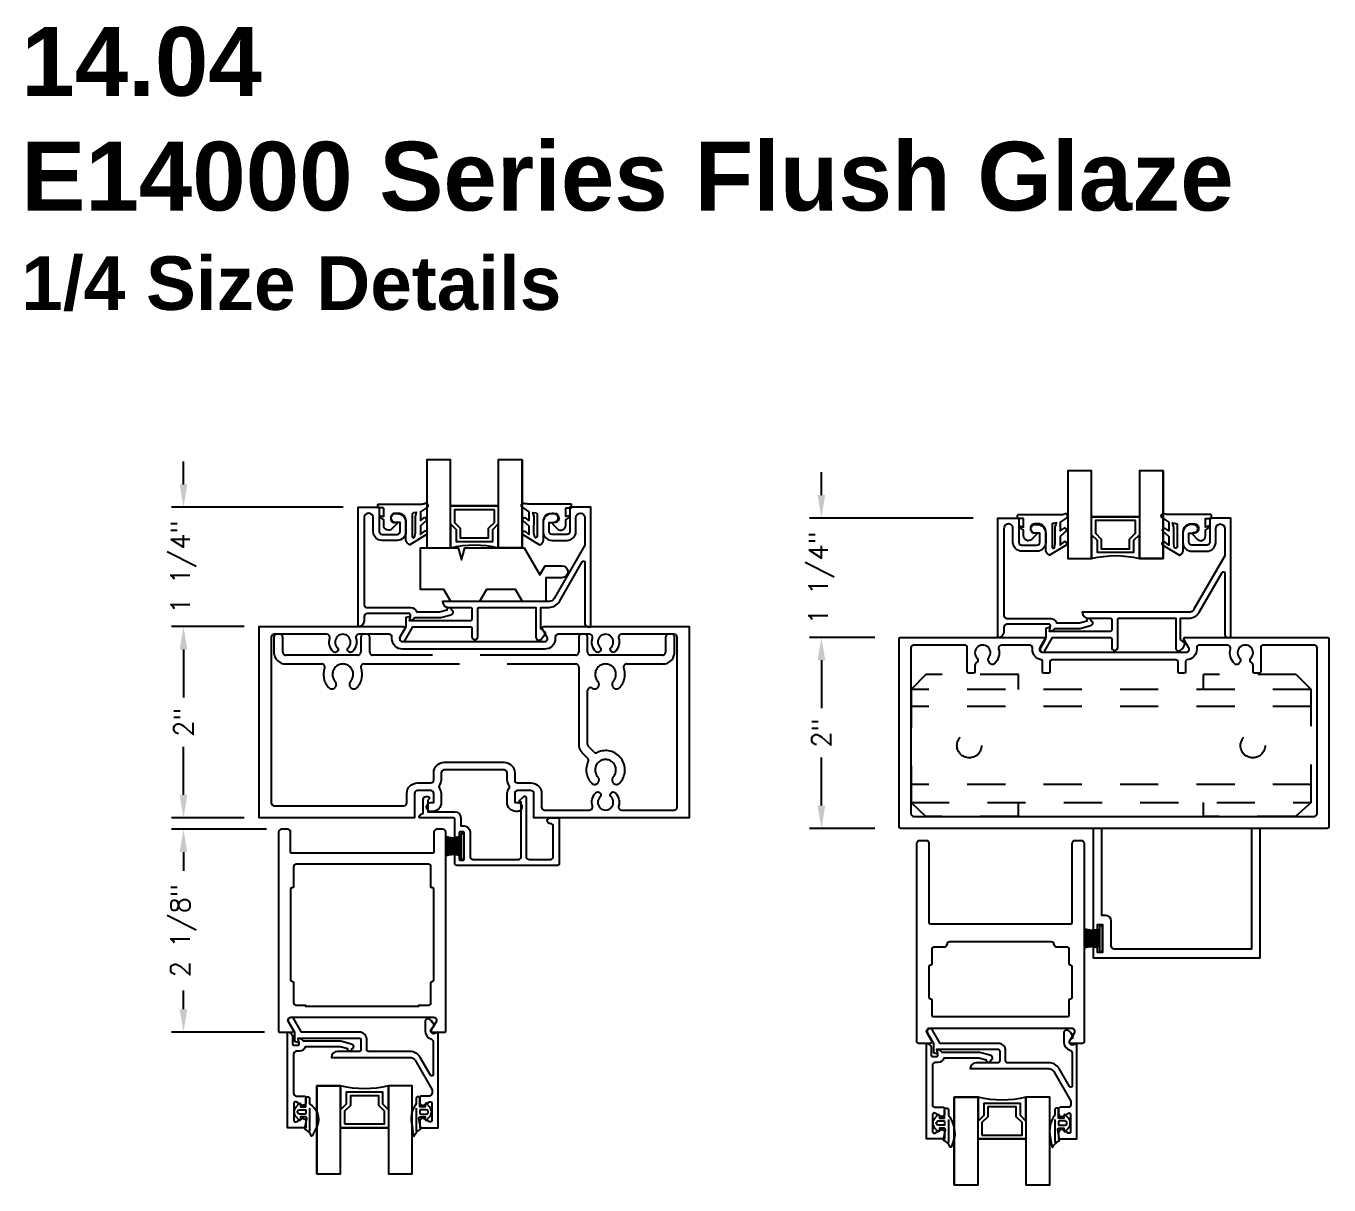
# Model space of a CAD drawing. Extents: x 0 to 139, y -24 to 89.
# Drawn here: x 44.068 to 47.477, y -1.435 to 1.598 of the extents above; entities that cross this region are included whole.
import ezdxf

# ---------------------------------------------------------------- set-up
doc = ezdxf.new("R2010")
doc.units = 0
doc.header["$MEASUREMENT"] = 0
doc.linetypes.add('HIDDEN', pattern=[0.375, 0.25, -0.125])
doc.linetypes.add('HIDDEN2', pattern=[0.1875, 0.125, -0.0625])
doc.layers.get('DEFPOINTS').update_dxf_attribs({"linetype": 'CONTINUOUS'})
for name, color, linetype in [('R-ANNO-DIMS', 3, 'CONTINUOUS'), ('R-DET1', 4, 'CONTINUOUS'), ('R-DET2', 2, 'CONTINUOUS'), ('R-DET3', 5, 'CONTINUOUS'), ('R-OTLN', 1, 'CONTINUOUS'), ('R-PAT1', 5, 'CONTINUOUS'), ('TITLE', 7, 'CONTINUOUS')]:
    doc.layers.add(name, color=color, linetype=linetype)
doc.styles.get("Standard").update_dxf_attribs({"font": 'simplex'})
doc.dimstyles.new('1-4SIZE', dxfattribs={"dimtxt": 0.05, "dimasz": 0.06, "dimexe": 0.03125, "dimexo": 0.03125, "dimgap": 0.03125, "dimtad": 0, "dimdec": 5, "dimlfac": 4, "dimzin": 4, "dimtxsty": 'STANDARD', "dimcen": 0, "dimclrd": 256, "dimclre": 256, "dimclrt": 256, "dimazin": 3, "dimtfac": 1, "dimtdec": 5, "dimtofl": 0, "dimtmove": 0, "dimatfit": 3, "dimtolj": 1, "dimtzin": 4})

# ---------------------------------------------------------------- blocks, each defined once
blk = doc.blocks.new('*D107')
at = {"layer": 'DEFPOINTS', "color": 0}
for p in [(44.9288, 0.3382), (44.4795, 0.0259), (44.6698, 0.0259)]:
    blk.add_point(p, dxfattribs=at)
at = {"layer": 'R-ANNO-DIMS'}
for p, q in [((44.4795, 0.3982), (44.4795, 0.4582)), ((44.8975, 0.3382), (44.4483, 0.3382)), ((44.6386, 0.0259), (44.4483, 0.0259)), ((44.4795, -0.0341), (44.4795, -0.0941))]:
    blk.add_line(p, q, dxfattribs=at)
for points in [[(44.4695, 0.3982), (44.4895, 0.3982), (44.4795, 0.3382)], [(44.4695, -0.0341), (44.4895, -0.0341), (44.4795, 0.0259)]]:
    blk.add_solid(points, dxfattribs=at)
at = {"layer": 'R-ANNO-DIMS', "insert": (44.4795, 0.182), "char_height": 0.05, "attachment_point": 5, "rotation": 90}
blk.add_mtext('\\A1;1 1/4"', dxfattribs=at)
blk = doc.blocks.new('*D93')
at = {"layer": 'DEFPOINTS', "color": 0}
for p in [(44.4795, -0.5041), (44.7284, -0.5041), (44.7231, -1.0353)]:
    blk.add_point(p, dxfattribs=at)
at = {"layer": 'R-ANNO-DIMS'}
for p, q in [((44.6971, -0.5041), (44.4483, -0.5041)), ((44.4795, -0.5641), (44.4795, -0.6135)), ((44.4795, -0.9753), (44.4795, -0.926)), ((44.6919, -1.0353), (44.4483, -1.0353))]:
    blk.add_line(p, q, dxfattribs=at)
for points in [[(44.4695, -0.5641), (44.4895, -0.5641), (44.4795, -0.5041)], [(44.4695, -0.9753), (44.4895, -0.9753), (44.4795, -1.0353)]]:
    blk.add_solid(points, dxfattribs=at)
at = {"layer": 'R-ANNO-DIMS', "insert": (44.4795, -0.7697), "char_height": 0.05, "attachment_point": 5, "rotation": 90}
blk.add_mtext('\\A1;2 1/8"', dxfattribs=at)
blk = doc.blocks.new('*D108')
at = {"layer": 'DEFPOINTS', "color": 0}
for p in [(44.4795, 0.0259), (44.6698, 0.0259), (44.6698, -0.4741)]:
    blk.add_point(p, dxfattribs=at)
at = {"layer": 'R-ANNO-DIMS'}
for p, q in [((44.6386, 0.0259), (44.4483, 0.0259)), ((44.4795, -0.0341), (44.4795, -0.1595)), ((44.4795, -0.4141), (44.4795, -0.2887)), ((44.6386, -0.4741), (44.4483, -0.4741))]:
    blk.add_line(p, q, dxfattribs=at)
for points in [[(44.4695, -0.0341), (44.4895, -0.0341), (44.4795, 0.0259)], [(44.4695, -0.4141), (44.4895, -0.4141), (44.4795, -0.4741)]]:
    blk.add_solid(points, dxfattribs=at)
at = {"layer": 'R-ANNO-DIMS', "insert": (44.4795, -0.2241), "char_height": 0.05, "attachment_point": 5, "rotation": 90}
blk.add_mtext('\\A1;2"', dxfattribs=at)
blk = doc.blocks.new('*D94')
at = {"layer": 'DEFPOINTS', "color": 0}
for p in [(46.1489, -0.0023), (46.3198, -0.0023), (46.3198, -0.5023)]:
    blk.add_point(p, dxfattribs=at)
at = {"layer": 'R-ANNO-DIMS'}
for p, q in [((46.2886, -0.0023), (46.1177, -0.0023)), ((46.1489, -0.0623), (46.1489, -0.1877)), ((46.1489, -0.4423), (46.1489, -0.3169)), ((46.2886, -0.5023), (46.1177, -0.5023))]:
    blk.add_line(p, q, dxfattribs=at)
for points in [[(46.1389, -0.0623), (46.1589, -0.0623), (46.1489, -0.0023)], [(46.1389, -0.4423), (46.1589, -0.4423), (46.1489, -0.5023)]]:
    blk.add_solid(points, dxfattribs=at)
at = {"layer": 'R-ANNO-DIMS', "insert": (46.1489, -0.2523), "char_height": 0.05, "attachment_point": 5, "rotation": 90}
blk.add_mtext('\\A1;2"', dxfattribs=at)
blk = doc.blocks.new('*D109')
at = {"layer": 'DEFPOINTS', "color": 0}
for p in [(46.5774, 0.31), (46.1489, -0.0023), (46.3198, -0.0023)]:
    blk.add_point(p, dxfattribs=at)
at = {"layer": 'R-ANNO-DIMS'}
for p, q in [((46.1489, 0.37), (46.1489, 0.43)), ((46.5462, 0.31), (46.1177, 0.31)), ((46.2886, -0.0023), (46.1177, -0.0023)), ((46.1489, -0.0623), (46.1489, -0.1223))]:
    blk.add_line(p, q, dxfattribs=at)
for points in [[(46.1389, 0.37), (46.1589, 0.37), (46.1489, 0.31)], [(46.1389, -0.0623), (46.1589, -0.0623), (46.1489, -0.0023)]]:
    blk.add_solid(points, dxfattribs=at)
at = {"layer": 'R-ANNO-DIMS', "insert": (46.1489, 0.1538), "char_height": 0.05, "attachment_point": 5, "rotation": 90}
blk.add_mtext('\\A1;1 1/4"', dxfattribs=at)
blk = doc.blocks.new('WEATHERING')
at = {"layer": 'R-DET2'}
for p, q in [((0, 0), (0, -0.27)), ((0, 0), (0.03, 0)), ((0.03, 0), (0.03, -0.27)), ((0, -0.129), (-0.16, -0.129)), ((0, -0.139), (-0.16, -0.139)), ((0, -0.27), (0.03, -0.27))]:
    blk.add_line(p, q, dxfattribs=at)
for centre, radius, start, end in [((-0.056, 0.313), 0.361, 253.2416, 278.8875), ((-0.056, 0.313), 0.371, 253.7056, 278.6489), ((-0.057, 0.486), 0.557, 259.3278, 275.8729), ((-0.057, 0.486), 0.566, 259.5182, 275.7701), ((-0.063, 0.677), 0.77, 262.7557, 274.6832), ((-0.063, 0.677), 0.78, 262.849, 274.6238), ((-0.066, 1.463), 1.578, 266.5833, 272.3941), ((-0.067, -1.773), 1.619, 87.6382, 93.304), ((-0.064, -0.966), 0.8, 85.4377, 96.9231), ((-0.064, -0.966), 0.79, 85.3793, 97.0112), ((-0.058, -0.769), 0.58, 84.3053, 100.1631), ((-0.058, -0.769), 0.57, 84.2043, 100.3432), ((-0.056, -0.591), 0.38, 81.4567, 105.8164), ((-0.056, -0.591), 0.37, 81.2223, 106.2556)]:
    blk.add_arc(centre, radius, start, end, dxfattribs=at)
blk = doc.blocks.new('P039')
at = {"layer": 'R-DET3', "linetype": 'HIDDEN2'}
for p, q in [((87.956, 9.751), (87.8, 9.594)), ((88.925, 9.751), (87.956, 9.751)), ((88.925, 9.594), (88.925, 9.751)), ((91.83, 9.751), (90.863, 9.751)), ((90.863, 9.594), (90.863, 9.751)), ((91.83, 9.751), (91.988, 9.594)), ((91.83, 9.751), (91.83, 9.751)), ((91.988, 9.594), (87.8, 9.594)), ((87.8, 9.594), (87.8, 8.411)), ((91.988, 8.411), (91.988, 9.594)), ((91.988, 9.415), (87.8, 9.415)), ((91.988, 8.601), (87.8, 8.601)), ((87.8, 8.411), (91.988, 8.411)), ((87.8, 8.411), (87.956, 8.265)), ((88.925, 8.265), (88.925, 8.411)), ((90.863, 8.265), (90.863, 8.411)), ((91.988, 8.411), (91.824, 8.265)), ((88.925, 8.265), (87.956, 8.265)), ((91.824, 8.265), (90.863, 8.265))]:
    blk.add_line(p, q, dxfattribs=at)
blk = doc.blocks.new('P2728_COMPRESS')
at = {"layer": 'R-DET2'}
blk.add_lwpolyline([(176.266, 42.927), (176.372, 42.753, -0.301952), (176.324, 42.713), (176.124, 42.713, 0.414214), (176.044, 42.633), (176.044, 42.594, 0.388879), (176.081, 42.554), (176.097, 42.553, 0.440011), (176.14, 42.593), (176.14, 42.607, -0.668179), (176.157, 42.614), (176.206, 42.566, -0.668179), (176.17, 42.48), (176.111, 42.48), (176.083, 42.441, -0.836323), (176.069, 42.447), (176.078, 42.48), (175.994, 42.48, 0.414214), (175.988, 42.474), (175.988, 42.424, -0.414214), (175.982, 42.418), (175.954, 42.418, -0.414214), (175.948, 42.424), (175.948, 42.862, 0.083245), (175.94, 42.911), (175.94, 42.911)], format="xyb", dxfattribs=at)
for points in [[(175.978, 42.937), (176.028, 42.864), (176.119, 42.864), (176.088, 42.905)], [(176.117, 42.931), (176.175, 42.864), (176.267, 42.864), (176.235, 42.902)]]:
    blk.add_lwpolyline(points, dxfattribs=at)
blk.add_lwpolyline([(176.039, 42.79, 0.372312), (176.054, 42.778), (176.284, 42.778, 0.668179), (176.295, 42.803), (176.252, 42.812), (176.078, 42.811), (176.034, 42.824)], format="xyb", close=True, dxfattribs=at)
at = {"layer": 'R-DET2', "ltscale": 0.1}
for centre, radius, start, end in [((175.962, 42.92), 0.0237, 22.2345, 202.2345), ((176.117, 42.901), 0.0297, 90, 171.5397), ((176.251, 42.914), 0.0199, 40.2978, 220.2978)]:
    blk.add_arc(centre, radius, start, end, dxfattribs=at)

msp = doc.modelspace()

# ---------------------------------------------------------------- linework, layer by layer
at = {"layer": 'R-DET1'}
for points in [[(44.952219, 0.3107857), (44.952219, 0.0834107, 0.414213562), (44.959969, 0.0756607), (45.0745695, 0.0756607, -0.33967204), (45.0895445, 0.0641607), (45.1496785, 0.0641607), (45.1698838, 0.0695748, -1.179332391), (45.1797024, 0.0705357, -0.716465291), (45.1787089, 0.0558928), (45.151719, 0.0486607), (45.0842189, 0.0486607, -0.252122601), (45.0712192, 0.0411605), (45.0737931, 0.0557596, 0.466300315), (45.0701, 0.0601607), (44.959969, 0.0601607, 0.414213562), (44.952219, 0.0524107), (44.952219, 0.0411607, -0.414213562), (44.936719, 0.0256607), (44.936719, 0.3381607), (44.991469, 0.3381607), (44.991469, 0.2749107, 0.414213562), (44.999219, 0.2671607), (45.038469, 0.2671607, 0.414213562), (45.046219, 0.2749107), (45.046219, 0.2984107), (45.034344, 0.2984107, -1), (45.034344, 0.3216607), (45.0384692, 0.3216607, -0.414213562), (45.0617192, 0.2984107), (45.0617192, 0.2746607, -0.414213562), (45.0384692, 0.2514107), (44.999219, 0.2514107, -0.414213562), (44.975969, 0.2746607), (44.975969, 0.3107087, 1.003237041), (44.9522192, 0.310786, -0.362130636)], [(45.2304192, 0.0761605, -0.418763917), (45.2344192, 0.0721605), (45.2344192, 0.0451605, -0.4125), (45.2304192, 0.0411605), (45.0712192, 0.0411605), (45.0732442, 0.0526605), (45.0617442, 0.0495855), (45.0617442, 0.0256605), (45.0460942, -0.0014645, 0.998250566), (45.0595192, -0.0092145), (45.0796442, 0.0256605), (45.2304192, 0.0256605, -0.418763917), (45.2344192, 0.0216605), (45.2344192, -0.0003395, 1), (45.2499192, -0.0003395), (45.2499192, 0.0721605, -0.418763917), (45.2539192, 0.0761605), (45.4019192, 0.0761605), (45.4019192, -0.0015895, 0.644244829), (45.4147442, -0.0074145, 0.122910631), (45.4269192, 0.0101605), (45.4144192, 0.0206605), (45.4144192, 0.0761605), (45.4360442, 0.0761605), (45.4360442, 0.0761605, 0.267523924), (45.4630942, 0.0917855), (45.5231716, 0.1958476, -0.767335331), (45.5301692, 0.1939727), (45.5301692, 0.0334105, 0.412903226), (45.5379192, 0.0256605), (45.5456692, 0.0256605), (45.5456692, 0.3381605), (45.5141692, 0.3381605), (45.4909192, 0.3381605), (45.4909192, 0.2749105, -0.412903226), (45.4831692, 0.2671605), (45.4439192, 0.2671605, -0.412903226), (45.4361692, 0.2749105), (45.4361692, 0.2984105), (45.4480442, 0.2984105, 1), (45.4480442, 0.3216605), (45.4439192, 0.3216605, 0.413978903), (45.4206692, 0.2984105), (45.4206692, 0.2746605, 0.412903226), (45.4439192, 0.2514105), (45.4831692, 0.2514105, 0.413978903), (45.5064192, 0.2746605), (45.5064192, 0.3107855, -1), (45.5301692, 0.3107855), (45.5301692, 0.2389855), (45.4495942, 0.0994105, -0.265259867), (45.4361692, 0.0916605), (45.2422692, 0.0916605), (45.1574192, 0.0916605, 0.412903226), (45.1729192, 0.0761605)], [(46.6265251, 0.2825833), (46.6265251, 0.0552083, 0.414213562), (46.6342751, 0.0474583), (46.7488756, 0.0474583, -0.33967204), (46.7638506, 0.0359583), (46.8239846, 0.0359583), (46.8441899, 0.0413724, -1.179332391), (46.8540085, 0.0423333, -0.716465291), (46.853015, 0.0276903), (46.8260251, 0.0204583), (46.758525, 0.0204583, -0.252122601), (46.7455253, 0.0129581), (46.7480992, 0.0275572, 0.466300315), (46.7444061, 0.0319583), (46.6342751, 0.0319583, 0.414213562), (46.6265251, 0.0242083), (46.6265251, 0.0129583, -0.414213562), (46.6110251, -0.0025417), (46.6110251, 0.3099583), (46.6657751, 0.3099583), (46.6657751, 0.2467083, 0.414213562), (46.6735251, 0.2389583), (46.7127751, 0.2389583, 0.414213562), (46.7205251, 0.2467083), (46.7205251, 0.2702083), (46.7086501, 0.2702083, -1), (46.7086501, 0.2934583), (46.7127754, 0.2934583, -0.414213562), (46.7360254, 0.2702083), (46.7360254, 0.2464583, -0.414213562), (46.7127754, 0.2232083), (46.6735251, 0.2232083, -0.414213562), (46.6502751, 0.2464583), (46.6502751, 0.2825062, 1.003237041), (46.6265254, 0.2825836, -0.362130636)], [(46.9047253, 0.0479581, -0.418763917), (46.9087253, 0.0439581), (46.9087253, 0.0169581, -0.4125), (46.9047253, 0.0129581), (46.7455253, 0.0129581), (46.7475503, 0.0244581), (46.7360503, 0.0213831), (46.7360503, -0.0025419), (46.7204003, -0.0296669, 0.998250566), (46.7338253, -0.0374169), (46.7539503, -0.0025419), (46.9047253, -0.0025419, -0.418763917), (46.9087253, -0.0065419), (46.9087253, -0.0285419, 1), (46.9242253, -0.0285419), (46.9242253, 0.0439581, -0.418763917), (46.9282253, 0.0479581), (47.0762253, 0.0479581), (47.0762253, -0.0297919, 0.644244829), (47.0890503, -0.0356169, 0.122910631), (47.1012253, -0.0180419), (47.0887253, -0.0075419), (47.0887253, 0.0479581), (47.1103503, 0.0479581), (47.1103503, 0.0479581, 0.267523924), (47.1374003, 0.0635831), (47.1974777, 0.1676452, -0.767335331), (47.2044753, 0.1657703), (47.2044753, 0.0052081, 0.412903226), (47.2122253, -0.0025419), (47.2199753, -0.0025419), (47.2199753, 0.3099581), (47.1884753, 0.3099581), (47.1652253, 0.3099581), (47.1652253, 0.2467081, -0.412903226), (47.1574753, 0.2389581), (47.1182253, 0.2389581, -0.412903226), (47.1104753, 0.2467081), (47.1104753, 0.2702081), (47.1223503, 0.2702081, 1), (47.1223503, 0.2934581), (47.1182253, 0.2934581, 0.413978903), (47.0949753, 0.2702081), (47.0949753, 0.2464581, 0.412903226), (47.1182253, 0.2232081), (47.1574753, 0.2232081, 0.413978903), (47.1807253, 0.2464581), (47.1807253, 0.2825831, -1), (47.2044753, 0.2825831), (47.2044753, 0.2107831), (47.1239003, 0.0712081, -0.265259867), (47.1104753, 0.0634581), (46.9165753, 0.0634581), (46.8317253, 0.0634581, 0.412903226), (46.8472253, 0.0479581)], [(45.1915986, -0.5258277, -0.414213562), (45.1895986, -0.5238277), (45.1895986, -0.4790777, 0.414213562), (45.1845986, -0.4740777), (45.098233, -0.4740777, -0.503248835), (45.0963189, -0.4714978, -0.31211167), (45.1065984, -0.4633278), (45.1065984, -0.4268277, -0.414209685), (45.1143484, -0.4190777), (45.1190987, -0.4190777, -0.836468579), (45.120403, -0.4263436, 0.313599646), (45.1190987, -0.4282187), (45.1190987, -0.4585777), (45.1895986, -0.4585777, -0.414210141), (45.2050986, -0.4740777), (45.2050986, -0.4958277), (45.2138486, -0.4958277, -0.414209), (45.2293487, -0.5113277), (45.2293487, -0.5758277, 0.414214507), (45.2370987, -0.5835777), (45.3558483, -0.5835777, 0.414280361), (45.3635983, -0.5758277), (45.3635983, -0.4348277, 0.414213562), (45.3615983, -0.4328277), (45.3606772, -0.4328277, -0.668179569), (45.359263, -0.4294135), (45.3697616, -0.418915, -0.668234359), (45.3760986, -0.42154), (45.3760986, -0.5758277, 0.414213562), (45.3838486, -0.5835777), (45.4395986, -0.5835777, 0.414213562), (45.4473486, -0.5758277), (45.4473486, -0.4973277, 0.423325368), (45.4393488, -0.4895777, -0.414213562), (45.4315988, -0.4818277, -0.414213562), (45.4393488, -0.4740777), (45.4578486, -0.4740777, -0.414213562), (45.4628486, -0.4790777), (45.4628486, -0.5940777, -0.414213562), (45.4578486, -0.5990777), (45.1945986, -0.5990777, -0.414213562), (45.1895986, -0.5940777), (45.1895986, -0.5728277, -0.414213562), (45.1915986, -0.5708277), (45.1955986, -0.5708277, -0.414192042), (45.2013488, -0.5765777), (45.2013488, -0.5830777, 0.414213562), (45.2033488, -0.5850777), (45.2118486, -0.5850777, 0.414213562), (45.2138486, -0.5830777), (45.2138486, -0.5133277, 0.414213562), (45.2118486, -0.5113277), (45.2033488, -0.5113277, 0.414213562), (45.2013488, -0.5133277), (45.2013488, -0.5200777, -0.414192042), (45.1955986, -0.5258277)], [(46.8598954, -0.7680302), (46.8658954, -0.7680302, 0.414213562), (46.8716454, -0.7622802), (46.8716454, -0.7535302), (46.8841454, -0.7535302), (46.8841454, -0.8272802), (46.8716454, -0.8272802), (46.8716454, -0.8187802, 0.414213562), (46.8658954, -0.8130302), (46.8598954, -0.8130302), (46.8598954, -0.8412802), (47.2973954, -0.8412802), (47.2973954, -0.5022802), (47.2741454, -0.5022802), (47.2741454, -0.8180302), (46.9151454, -0.8180302, -0.414213562), (46.9073954, -0.8102802), (46.9073954, -0.7442802, 0.414213562), (46.8933954, -0.7302802), (46.8831454, -0.7302802), (46.8831454, -0.5022802), (46.8598954, -0.5022802)], [(45.1365792, -1.0198273, 0.123332445), (45.1244109, -1.0022463, 0.64476674), (45.1115791, -1.0080602), (45.1115792, -1.0315772, 0.330653628), (45.1275709, -1.0531154, -0.33065332), (45.1330791, -1.0605341), (45.1330791, -1.1463318, -0.767326322), (45.1260815, -1.1482068), (45.0990876, -1.1014522, 0.26795022), (45.0720244, -1.0858272), (44.9633292, -1.0858272, -0.414213562), (44.9593292, -1.0818272), (44.9593292, -1.0548272, 0.414213562), (44.9398292, -1.0353272), (44.7880509, -1.0353272), (44.7679158, -1.0004522, 1), (44.7544924, -1.0082022), (44.7701531, -1.0353272), (44.7701531, -1.0592458), (44.7816531, -1.0623272), (44.7796253, -1.0508272), (44.9398292, -1.0508272, -0.414213562), (44.9438292, -1.0548272), (44.9438292, -1.0818272, -0.414213562), (44.9398292, -1.0858272), (44.8823292, -1.0858272, 0.414213562), (44.8668292, -1.1013272), (44.9516652, -1.1013272), (45.0721686, -1.1013272, -0.267944175), (45.0855921, -1.1090772), (45.1300791, -1.1861311), (45.1300791, -1.1948272, -0.414213562), (45.1223291, -1.2025772), (45.1018291, -1.2025772, 0.414213562), (45.0980791, -1.2063272), (45.0980791, -1.2193272, 0.577350202), (45.1097041, -1.2260389), (45.1237041, -1.217956, -0.577350202), (45.1293291, -1.2212036), (45.1293291, -1.2667009, -0.577351988), (45.1237041, -1.2699484), (45.1097042, -1.2618655, 0.577351988), (45.0980791, -1.2685771), (45.0980791, -1.2853272), (45.1455791, -1.2853272), (45.1455791, -1.0353272), (45.1369553, -1.0387738, -0.869075611), (45.1293278, -1.0254545)], [(44.8893345, -1.0738272), (44.7979496, -1.0738272, -0.339713402), (44.7829755, -1.0853272), (44.7753753, -1.0853272, 0.414213523), (44.7676253, -1.0930772), (44.7676253, -1.1948272, 0.414213657), (44.7753753, -1.2025772), (44.7958753, -1.2025772, -0.414213562), (44.7996253, -1.2063272), (44.7996253, -1.2193272, -0.57736514), (44.788, -1.2260387), (44.7740003, -1.217956, 0.577351747), (44.7683753, -1.2212035), (44.7683753, -1.2667008, 0.577351362), (44.7740003, -1.2699484), (44.7879582, -1.2618899, -0.579445689), (44.7996253, -1.2685772), (44.7996253, -1.2685772), (44.7996253, -1.2853272), (44.7521253, -1.2853272), (44.7521253, -1.0353272, -0.41421368), (44.7646253, -1.0478272), (44.7646253, -1.0660772, 0.414213562), (44.7683753, -1.0698272), (44.7785065, -1.0698272, 0.466306393), (44.7821995, -1.065426), (44.7796253, -1.0508272, -0.252127774), (44.7926252, -1.0583273), (44.8913753, -1.0583272), (44.918381, -1.0655633, -0.715752791), (44.9193583, -1.0802008, -1.179503687), (44.9095397, -1.0792411)], [(46.8082336, -1.0492802, 0.123332445), (46.7960653, -1.0316992, 0.64476674), (46.7832335, -1.0375131), (46.7832336, -1.0610301, 0.330653628), (46.7992253, -1.0825683, -0.33065332), (46.8047335, -1.089987), (46.8047335, -1.1757848, -0.767326322), (46.7977359, -1.1776598), (46.770742, -1.1309051, 0.26795022), (46.7436788, -1.1152801), (46.6349836, -1.1152801, -0.414213562), (46.6309836, -1.1112801), (46.6309836, -1.0842801, 0.414213562), (46.6114836, -1.0647801), (46.4597053, -1.0647801), (46.4395702, -1.0299051, 1), (46.4261468, -1.0376551), (46.4418075, -1.0647802), (46.4418075, -1.0886987), (46.4533075, -1.0917801), (46.4512797, -1.0802801), (46.6114836, -1.0802801, -0.414213562), (46.6154836, -1.0842801), (46.6154836, -1.1112801, -0.414213562), (46.6114836, -1.1152801), (46.5539836, -1.1152801, 0.414213562), (46.5384836, -1.1307801), (46.6233196, -1.1307801), (46.743823, -1.1307801, -0.267944175), (46.7572465, -1.1385301), (46.8017335, -1.2155841), (46.8017335, -1.2242802, -0.414213562), (46.7939835, -1.2320302), (46.7734835, -1.2320302, 0.414213562), (46.7697335, -1.2357802), (46.7697335, -1.2487802, 0.577350202), (46.7813585, -1.2554919), (46.7953585, -1.247409, -0.577350202), (46.8009835, -1.2506566), (46.8009835, -1.2961538, -0.577351988), (46.7953585, -1.2994014), (46.7813586, -1.2913184, 0.577351988), (46.7697335, -1.2980301), (46.7697335, -1.3147801), (46.8172335, -1.3147801), (46.8172335, -1.0647802), (46.8086097, -1.0682267, -0.869075611), (46.8009822, -1.0549074)], [(46.5609889, -1.1032801), (46.469604, -1.1032801, -0.339713402), (46.4546299, -1.1147801), (46.4470297, -1.1147801, 0.414213523), (46.4392797, -1.1225301), (46.4392797, -1.2242801, 0.414213657), (46.4470297, -1.2320301), (46.4675297, -1.2320301, -0.414213562), (46.4712797, -1.2357801), (46.4712797, -1.2487801, -0.57736514), (46.4596544, -1.2554916), (46.4456547, -1.2474089, 0.577351747), (46.4400297, -1.2506565), (46.4400297, -1.2961538, 0.577351362), (46.4456547, -1.2994013), (46.4596126, -1.2913429, -0.579445689), (46.4712797, -1.2980301), (46.4712797, -1.2980301), (46.4712797, -1.3147801), (46.4237797, -1.3147801), (46.4237797, -1.0647801, -0.41421368), (46.4362797, -1.0772801), (46.4362797, -1.0955301, 0.414213562), (46.4400297, -1.0992801), (46.4501609, -1.0992801, 0.466306393), (46.4538539, -1.094879), (46.4512797, -1.0802801, -0.252127774), (46.4642796, -1.0877802), (46.5630297, -1.0877801), (46.5900354, -1.0950163, -0.715752791), (46.5910127, -1.1096537, -1.179503687), (46.5811941, -1.108694)]]:
    msp.add_lwpolyline(points, format="xyb", close=True, dxfattribs=at)
at = {"layer": 'R-DET2', "color": 2}
msp.add_line((45.1159192, 0.2321608), (45.1784192, 0.2321608), dxfattribs=at)
at = {"layer": 'R-DET2'}
for points in [[(45.3659191, 0.4619609), (45.3034191, 0.461961), (45.3034191, 0.2321608), (45.3659191, 0.2321608), (45.3659191, 0.461961), (45.3659191, 0.2321608), (45.3034191, 0.2321608), (45.3034191, 0.2946608), (45.2879191, 0.2791608), (45.2879191, 0.2479108), (45.1939191, 0.2479108), (45.1939191, 0.2791608), (45.1784191, 0.2946608), (45.1784191, 0.3416608), (45.3034191, 0.3416608), (45.1784191, 0.3416608), (45.1784191, 0.461961), (45.1159191, 0.461961), (45.1159191, 0.2321608), (45.1784191, 0.2321608), (45.1784191, 0.2946608), (45.1784191, 0.2321608, -0.123310184), (45.3034191, 0.2321608, 1.56900442)], [(47.0434186, 0.4337585), (46.9809186, 0.4337585), (46.9809186, 0.2039584), (47.0434186, 0.2039584), (47.0434186, 0.4337585), (47.0434186, 0.2039584), (46.9809186, 0.2039584), (46.9809186, 0.2664584), (46.9654186, 0.2509584), (46.9654186, 0.2197084), (46.8714186, 0.2197084), (46.8714186, 0.2509584), (46.8559186, 0.2664584), (46.8559186, 0.3134584), (46.9809186, 0.3134584), (46.8559186, 0.3134584), (46.8559186, 0.4337585), (46.7934186, 0.4337585), (46.7934186, 0.2039584), (46.8559186, 0.2039584), (46.8559186, 0.2664584), (46.8559186, 0.2039584, -0.123310184), (46.9809186, 0.2039584, 1.56900442)], [(44.8283155, -1.4057169), (44.8908155, -1.4057169), (44.8908155, -1.1759168), (44.8283155, -1.1759168), (44.8283155, -1.4057169), (44.8283155, -1.1759168), (44.8908155, -1.1759168), (44.8908155, -1.2384168), (44.9063155, -1.2229168), (44.9063155, -1.1916668), (45.0003155, -1.1916668), (45.0003155, -1.2229168), (45.0158155, -1.2384168), (45.0158155, -1.2854168), (44.8908155, -1.2854168), (45.0158155, -1.2854168), (45.0158155, -1.4057169), (45.0783155, -1.4057169), (45.0783155, -1.1759168), (45.0158155, -1.1759168), (45.0158155, -1.2384168), (45.0158155, -1.1759168, -0.123310184), (44.8908155, -1.1759168, 1.56900442)], [(46.4966307, -1.4352051), (46.5591307, -1.4352052), (46.5591307, -1.2054051), (46.4966307, -1.2054051), (46.4966307, -1.4352052), (46.4966307, -1.2054051), (46.5591307, -1.2054051), (46.5591307, -1.2679051), (46.5746307, -1.2524051), (46.5746307, -1.2211551), (46.6686307, -1.2211551), (46.6686307, -1.2524051), (46.6841307, -1.2679051), (46.6841307, -1.3149051), (46.5591307, -1.3149051), (46.6841307, -1.3149051), (46.6841307, -1.4352052), (46.7466307, -1.4352052), (46.7466307, -1.2054051), (46.6841307, -1.2054051), (46.6841307, -1.2679051), (46.6841307, -1.2054051, -0.123310184), (46.5591307, -1.2054051, 1.56900442)]]:
    msp.add_lwpolyline(points, format="xyb", dxfattribs=at)
for points in [[(45.2934191, 0.3316608), (45.1884191, 0.3316608), (45.1884191, 0.298803), (45.2039191, 0.283303), (45.2039191, 0.2579108), (45.2779191, 0.2579108), (45.2779191, 0.283303), (45.2934191, 0.298803), (45.2934191, 0.3316608)], [(46.9709186, 0.3034584), (46.8659186, 0.3034584), (46.8659186, 0.2706005), (46.8814186, 0.2551005), (46.8814186, 0.2297084), (46.9554186, 0.2297084), (46.9554186, 0.2551005), (46.9709186, 0.2706005), (46.9709186, 0.3034584)], [(44.9008155, -1.2754168), (45.0058155, -1.2754168), (45.0058155, -1.2425589), (44.9903155, -1.2270589), (44.9903155, -1.2016668), (44.9163155, -1.2016668), (44.9163155, -1.2270589), (44.9008155, -1.2425589), (44.9008155, -1.2754168)], [(44.8096253, -1.2343746), (44.8095634, -1.2943186)], [(45.0880792, -1.2343746), (45.0881411, -1.2943186)], [(46.5691307, -1.3049051), (46.6741307, -1.3049051), (46.6741307, -1.2720472), (46.6586307, -1.2565472), (46.6586307, -1.2311551), (46.5846307, -1.2311551), (46.5846307, -1.2565472), (46.5691307, -1.2720472), (46.5691307, -1.3049051)], [(46.4812797, -1.2638276), (46.4812178, -1.3237716)], [(46.7597336, -1.2638275), (46.7597955, -1.3237715)]]:
    msp.add_lwpolyline(points, dxfattribs=at)
for points in [[(45.2721028, 0.1229105), (45.2540606, 0.0916605), (45.179137, 0.0916605), (45.1610948, 0.1229105), (45.0996093, 0.1229105), (45.0996093, 0.2321608), (45.1986872, 0.2321608), (45.2070606, 0.2009108), (45.215434, 0.2321608), (45.3714687, 0.2321608), (45.4121358, 0.1617233), (45.4256674, 0.1851608), (45.470041, 0.1851608, -0.414213562), (45.485541, 0.1696608), (45.485541, 0.1694108, -0.414213562), (45.470041, 0.1539108), (45.4277343, 0.1539108), (45.4277343, 0.0916605), (45.3665606, 0.0916605), (45.3485184, 0.1229105)], [(44.8291678, -1.2802915), (44.8175634, -1.3048187, -0.477037012), (44.8145431, -1.3072639, 0.169063491), (44.7990542, -1.2900374, -0.378808837), (44.797084, -1.2873742), (44.8018875, -1.2610451, 0.346241915), (44.799397, -1.2570772), (44.7858753, -1.2570772), (44.7855976, -1.2646265, -0.608655902), (44.7823114, -1.2659773), (44.7742337, -1.2568392, -0.378617088), (44.7742337, -1.2310652), (44.7823114, -1.221927, -0.608655902), (44.7855976, -1.2232779), (44.7858753, -1.2308272), (44.7996253, -1.2308272), (44.7996253, -1.2095772, -1), (44.8096253, -1.2095772), (44.8096253, -1.2233371, -0.386456991)], [(45.0783154, -1.2802915), (45.0801411, -1.3048186, 0.477037012), (45.0831614, -1.3072639, -0.169063491), (45.0986503, -1.2900373, 0.378808837), (45.1006205, -1.2873742), (45.095817, -1.261045, -0.346241915), (45.0983074, -1.2570771), (45.1118292, -1.2570771), (45.1121069, -1.2646264, 0.608655902), (45.1153931, -1.2659773), (45.1234707, -1.2568391, 0.378617088), (45.1234707, -1.2310651), (45.115393, -1.221927, 0.608655902), (45.1121069, -1.2232778), (45.1118292, -1.2308271), (45.0980792, -1.2308271), (45.0980791, -1.2095771, 1), (45.0880791, -1.2095771), (45.0880791, -1.223337, 0.252832271)], [(44.7781134, -1.2420772, -0.341998713), (44.7829547, -1.2383272), (44.7976253, -1.2383272, -0.414213562), (44.7996253, -1.2403272), (44.7996253, -1.2475772, -0.414213562), (44.7976253, -1.2495772), (44.7829547, -1.2495772, -0.341998713), (44.7781134, -1.2458272, -0.127016654)], [(45.119591, -1.2420771, 0.341998713), (45.1147498, -1.2383271), (45.1000792, -1.2383271, 0.414213562), (45.0980792, -1.2403271), (45.0980792, -1.2475771, 0.414213562), (45.1000792, -1.2495771), (45.1147498, -1.2495771, 0.341998713), (45.119591, -1.2458271, 0.127016654)], [(46.4975126, -1.3097445), (46.4892178, -1.3342716, -0.477037012), (46.4861975, -1.3367169, 0.169063491), (46.4707086, -1.3194903, -0.378808837), (46.4687384, -1.3168272), (46.4735419, -1.290498, 0.346241915), (46.4710514, -1.2865301), (46.4575297, -1.2865301), (46.457252, -1.2940794, -0.608655902), (46.4539658, -1.2954303), (46.4458881, -1.2862921, -0.378617088), (46.4458881, -1.2605181), (46.4539658, -1.25138, -0.608655902), (46.457252, -1.2527308), (46.4575297, -1.2602801), (46.4712797, -1.2602801), (46.4712797, -1.2390301, -1), (46.4812797, -1.2390301), (46.4812797, -1.25279, -0.188186599)], [(46.7475126, -1.3097444), (46.7517955, -1.3342716, 0.477037012), (46.7548158, -1.3367168, -0.169063491), (46.7703047, -1.3194903, 0.378808837), (46.7722749, -1.3168271), (46.7674714, -1.290498, -0.346241915), (46.7699618, -1.2865301), (46.7834836, -1.2865301), (46.7837613, -1.2940794, 0.608655902), (46.7870475, -1.2954302), (46.7951251, -1.286292, 0.378617088), (46.7951251, -1.2605181), (46.7870474, -1.2513799, 0.608655902), (46.7837613, -1.2527308), (46.7834835, -1.2602801), (46.7697335, -1.2602801), (46.7697335, -1.2390301, 1), (46.7597335, -1.2390301), (46.7597335, -1.25279, 0.211336449)], [(46.4497678, -1.2715301, -0.341998713), (46.4546091, -1.2677801), (46.4692797, -1.2677801, -0.414213562), (46.4712797, -1.2697801), (46.4712797, -1.2770301, -0.414213562), (46.4692797, -1.2790301), (46.4546091, -1.2790301, -0.341998713), (46.4497678, -1.2752801, -0.127016654)], [(46.7912454, -1.2715301, 0.341998713), (46.7864042, -1.2677801), (46.7717336, -1.2677801, 0.414213562), (46.7697336, -1.2697801), (46.7697336, -1.2770301, 0.414213562), (46.7717336, -1.2790301), (46.7864042, -1.2790301, 0.341998713), (46.7912454, -1.2752801, 0.127016654)]]:
    msp.add_lwpolyline(points, format="xyb", close=True, dxfattribs=at)
at = {"layer": 'R-DET3', "linetype": 'HIDDEN'}
msp.add_lwpolyline([(45.5370393, -0.0018277, 0.414213562), (45.5292893, 0.0059223), (45.5215393, 0.0059223, 0.414213562), (45.5137893, -0.0018277), (45.5137893, -0.0408277, -0.414213562), (45.5060393, -0.0485777), (44.9745405, -0.0485777, -0.414213562), (44.9667905, -0.0408277), (44.9667905, -0.0018277, 0.414213562), (44.9590405, 0.0059223), (44.9512905, 0.0059223, 0.414213562), (44.9435405, -0.0018277), (44.9435405, -0.0408277, -0.414213562), (44.9357905, -0.0485777), (44.7471018, -0.0485777, -0.414213562), (44.7393518, -0.0408277), (44.7393518, -0.0018277, 0.414213562), (44.7316018, 0.0059223), (44.7238518, 0.0059223, 0.414213562), (44.7161018, -0.0018277), (44.7161018, -0.0405777, 0.414213562), (44.7473518, -0.0718277), (44.8416514, -0.0718277, -0.518119309), (44.8489543, -0.0821721, 0.27806951), (44.8593678, -0.1332602, 0.506230383), (44.8779924, -0.1312039, 0.327818123), (44.876482, -0.1175227, -2.278081172), (44.9165991, -0.1175227, 0.327818123), (44.9150886, -0.1312039, 0.506230383), (44.9337132, -0.1332602, 0.27806951), (44.9441268, -0.0821721, -0.518119309), (44.9514296, -0.0718277), (45.5060393, -0.0718277, -0.414213562), (45.5137893, -0.0795777), (45.5137893, -0.2823238, 0.198912367), (45.5229422, -0.3044209), (45.5369754, -0.3184541, -0.318046065), (45.5384862, -0.3272795, 0.306554229), (45.5468666, -0.3832602, 0.506230383), (45.5654912, -0.3812039, 0.327818123), (45.5639807, -0.3675227, -2.278081172), (45.6040978, -0.3675227, 0.327818123), (45.6025874, -0.3812039, 0.506230383), (45.621212, -0.3832602, 0.825601817), (45.562241, -0.3035246, -0.318046065), (45.5534157, -0.3020139), (45.5393092, -0.2879074, -0.198912367), (45.5370393, -0.2824273), (45.5370393, -0.1415871, -0.596649599), (45.549043, -0.1351089, 0.431131542), (45.5654912, -0.1312039, 0.327818123), (45.5639807, -0.1175227, -2.278081172), (45.6040978, -0.1175227, 0.327818123), (45.6025874, -0.1312039, 0.506230383), (45.621212, -0.1332602, 0.27806951), (45.6316255, -0.0821721, -0.518119309), (45.6389284, -0.0718277), (45.7342268, -0.0718277, 0.414213562), (45.7644768, -0.0415777), (45.7644768, -0.0018277, 0.414213562), (45.7567268, 0.0059223), (45.7489768, 0.0059223, 0.414213562), (45.7412268, -0.0018277), (45.7412268, -0.0408277, -0.414213562), (45.7334768, -0.0485777), (45.5447893, -0.0485777, -0.414213562), (45.5370393, -0.0408277)], format="xyb", close=True, dxfattribs=at)
at = {"layer": 'R-DET3', "linetype": 'HIDDEN2'}
for centre in [(46.5358329, -0.2852802), (47.2778329, -0.2852802)]:
    msp.add_circle(centre, 0.032125, dxfattribs=at)
at = {"layer": 'R-OTLN'}
for points in [[(45.1542768, -0.3568277), (45.1542768, -0.3718277, -0.14657786), (45.1492268, -0.3888527, 0.295857988), (45.1492268, -0.3973027, -0.14657786), (45.1542768, -0.4143277), (45.1542768, -0.4343277, -0.413978903), (45.1310268, -0.4575777), (45.1267768, -0.4575777, -0.413043478), (45.1152768, -0.4460777), (45.1152768, -0.4458277, -0.413043478), (45.1267768, -0.4343277), (45.1342768, -0.4343277), (45.1342768, -0.4108277, 0.412903226), (45.1265268, -0.4030777), (45.0917768, -0.4030777, 0.412903226), (45.0840268, -0.4108277), (45.0840268, -0.4740777), (44.6777768, -0.4740777), (44.6777768, 0.0259223), (45.0554018, 0.0259223, -0.577563925), (45.0586518, 0.0202973), (45.0461018, -0.0014527, 0.577921738), (45.0528268, -0.0130777), (45.4247518, -0.0130777, 0.577921738), (45.4314768, -0.0014527), (45.4189018, 0.0202973, -0.577563925), (45.4221518, 0.0259223), (45.8027768, 0.0259223), (45.8027768, -0.4740777), (45.3965268, -0.4740777), (45.3965268, -0.4108277, 0.412903226), (45.3887768, -0.4030777), (45.3540268, -0.4030777, 0.412903226), (45.3462768, -0.4108277), (45.3462768, -0.4343277), (45.3537768, -0.4343277, -0.415219065), (45.3652768, -0.4458277), (45.3652768, -0.4460777, -0.415219065), (45.3537768, -0.4575777), (45.3495268, -0.4575777, -0.412903226), (45.3262768, -0.4343277), (45.3262768, -0.4143277, -0.143878392), (45.3313268, -0.3973027, 0.295857988), (45.3313268, -0.3888527, -0.143878392), (45.3262768, -0.3718277), (45.3262768, -0.3568277, 0.412903226), (45.3185268, -0.3490777), (45.1620268, -0.3490777, 0.412903226), (45.1542768, -0.3568277)], [(45.4242768, -0.4540777), (45.5423768, -0.4540777, 0.499794656), (45.5498018, -0.4441027, -0.271714136), (45.5582768, -0.4090277, -0.5), (45.5705768, -0.4105277, -0.332123602), (45.5694518, -0.4197777, 2.351328456), (45.5986268, -0.4197777, -0.334670789), (45.5974768, -0.4105277, -0.5), (45.6097768, -0.4090277, -0.270997005), (45.6182768, -0.4441027, 0.503019677), (45.6257018, -0.4540777), (45.7637768, -0.4540777, 0.412903226), (45.7715268, -0.4463277), (45.7715268, -0.0018277, 0.412903226), (45.7637768, 0.0059223), (45.6257018, 0.0059223, 0.503019677), (45.6182768, -0.0040527, -0.270670752), (45.6097768, -0.0391277, -0.5), (45.5974768, -0.0376277, -0.335329035), (45.5986268, -0.0283777, 2.351328456), (45.5694518, -0.0283777, -0.332771781), (45.5705768, -0.0376277, -0.5), (45.5582768, -0.0391277, -0.271388723), (45.5498018, -0.0040527, 0.499794656), (45.5423768, 0.0059223), (45.4602518, 0.0059223, 0.412903226), (45.4525018, -0.0018277), (45.4525018, -0.0053277, -0.414414414), (45.4247518, -0.0330777), (45.0528268, -0.0330777, -0.414414414), (45.0250768, -0.0053277), (45.0250768, -0.0018277, 0.412903226), (45.0173268, 0.0059223), (44.9382018, 0.0059223, 0.503019677), (44.9307768, -0.0040527, -0.270670752), (44.9222768, -0.0391277, -0.5), (44.9099768, -0.0376277, -0.335329035), (44.9111268, -0.0283777, 2.351328456), (44.8819518, -0.0283777, -0.332771781), (44.8830768, -0.0376277, -0.5), (44.8707768, -0.0391277, -0.271388723), (44.8623018, -0.0040527, 0.499794656), (44.8548768, 0.0059223), (44.7167768, 0.0059223, 0.412903226), (44.7090268, -0.0018277), (44.7090268, -0.4350777, 0.412903226), (44.7167768, -0.4428277), (45.0562768, -0.4428277, 0.412903226), (45.0640268, -0.4350777), (45.0640268, -0.4108277, -0.414414414), (45.0917768, -0.3830777), (45.1265268, -0.3830777, 0.412903226), (45.1342768, -0.3753277), (45.1342768, -0.3568277, -0.414414414), (45.1620268, -0.3290777), (45.3185268, -0.3290777, -0.414414414), (45.3462768, -0.3568277), (45.3462768, -0.3753277, 0.412903226), (45.3540268, -0.3830777), (45.3887768, -0.3830777, -0.414414414), (45.4165268, -0.4108277), (45.4165268, -0.4463277, 0.412903226), (45.4242768, -0.4540777)], [(47.1034263, -0.0412802, 0.577351782), (47.110138, -0.0296551), (47.0975805, -0.0079052, -0.577351782), (47.1008281, -0.0022802), (47.4720829, -0.0022802, -0.414213562), (47.4770829, -0.0072802), (47.4770829, -0.4972802, -0.414213562), (47.4720829, -0.5022802), (46.3570829, -0.5022802, -0.414213562), (46.3520829, -0.4972802), (46.3520829, -0.0072802, -0.414213562), (46.3570829, -0.0022802), (46.7313331, -0.0022802, -0.577351782), (46.7345807, -0.0079052), (46.7220232, -0.0296551, 0.577351782), (46.7287349, -0.0412802)], [(47.4458329, -0.0300302, 0.414213562), (47.4380829, -0.0222802), (47.3063329, -0.0222802), (47.3063329, -0.0222802, 0.414213562), (47.2985829, -0.0300302), (47.2985829, -0.0922802, -0.414213562), (47.2948329, -0.0960302), (47.2823329, -0.0960302, -0.414213562), (47.2785829, -0.0922802), (47.2785829, -0.0754288, 0.269648719), (47.2746653, -0.0686926, -0.133265313), (47.271786, -0.0658315, -0.3342632), (47.2729163, -0.0565796, 2.351944735), (47.2437495, -0.0565796, -0.3342632), (47.2448799, -0.0658315), (47.2425517, -0.069864, -0.486629893), (47.2304763, -0.0715831, -0.274033537), (47.2194717, -0.0320484, 0.493659699), (47.2119891, -0.0222802), (47.1389263, -0.0222802, 0.414213562), (47.1311763, -0.0300302), (47.1311763, -0.0335302, -0.391987805), (47.1055464, -0.0611991, 0.391987805), (47.1020829, -0.0649381), (47.1020829, -0.0922802, -0.414213562), (47.0983329, -0.0960302), (47.0858329, -0.0960302, -0.414213562), (47.0820829, -0.0922802), (47.0820829, -0.0650302, 0.414213562), (47.0783329, -0.0612802), (46.7508329, -0.0612802, 0.414213562), (46.7470829, -0.0650302), (46.7470829, -0.0922802, -0.414213562), (46.7433329, -0.0960302), (46.7308329, -0.0960302, -0.414213562), (46.7270829, -0.0922802), (46.7270829, -0.0645635, 0.364590092), (46.723976, -0.0608691, -0.364590092), (46.7009849, -0.0335302), (46.7009849, -0.0300302, 0.414213562), (46.6932349, -0.0222802), (46.6201721, -0.0222802, 0.493659699), (46.6126895, -0.0320484, -0.274033537), (46.6016849, -0.0715831, -0.486629893), (46.5896095, -0.069864), (46.5860891, -0.0637664, -0.307255509), (46.5867204, -0.0550861, 2.200683481), (46.5562495, -0.0565796, -0.3342632), (46.5573799, -0.0658315, -0.133265313), (46.5545005, -0.0686926, 0.269648719), (46.5505829, -0.0754288), (46.5505829, -0.0922802, -0.414213562), (46.5468329, -0.0960302), (46.5343329, -0.0960302, -0.414213562), (46.5305829, -0.0922802), (46.5305829, -0.0300302, 0.414213562), (46.5228329, -0.0222802), (46.3910829, -0.0222802, 0.414213562), (46.3833329, -0.0300302), (46.3833329, -0.4632802, 0.414213562), (46.3910829, -0.4710302), (47.4380829, -0.4710302, 0.414213562), (47.4458329, -0.4632802)], [(46.4302079, -0.7485302, 0.414213562), (46.4339579, -0.7522802), (46.8014579, -0.7522802, 0.414213562), (46.8052079, -0.7485302), (46.8052079, -0.5412802, -0.412903226), (46.8129579, -0.5335302), (46.8287079, -0.5335302, -0.416132723), (46.8364579, -0.5412802), (46.8364579, -1.0610302, -0.420015868), (46.8327079, -1.0647802), (46.8017079, -1.0647802, -0.574765188), (46.7984579, -1.0591802), (46.8110329, -1.0374052, 0.577921738), (46.8043079, -1.0257802), (46.4311079, -1.0257802, 0.576846629), (46.4244079, -1.0374052), (46.4369579, -1.0591802, -0.581431505), (46.4337079, -1.0647802), (46.4027079, -1.0647802, -0.420015868), (46.3989579, -1.0610302), (46.3989579, -0.5412802, -0.412903226), (46.4067079, -0.5335302), (46.4224579, -0.5335302, -0.416132723), (46.4302079, -0.5412802)], [(46.7582329, -0.8061552), (46.7582329, -0.8061552, 0.390354174), (46.7505079, -0.7990302), (46.4849079, -0.7990302, 0.387119175), (46.4771829, -0.8061552, -0.390615295), (46.4694579, -0.8132802), (46.4417079, -0.8132802, 0.414213562), (46.4379579, -0.8170302), (46.4379579, -0.8565302, -0.420015868), (46.4342079, -0.8602802), (46.4339579, -0.8602802, 0.413333333), (46.4302079, -0.8640302), (46.4302079, -0.9440302, 0.420015868), (46.4339579, -0.9477802), (46.4342079, -0.9477802, -0.413333333), (46.4379579, -0.9515302), (46.4379579, -0.9907802, 0.414213562), (46.4417079, -0.9945302), (46.7937079, -0.9945302, 0.414213562), (46.7974579, -0.9907802), (46.7974579, -0.9515302, -0.413333333), (46.8012079, -0.9477802), (46.8014579, -0.9477802, 0.420015868), (46.8052079, -0.9440302), (46.8052079, -0.8640302, 0.413333333), (46.8014579, -0.8602802), (46.8012079, -0.8602802, -0.420015868), (46.7974579, -0.8565302), (46.7974579, -0.8170302, 0.414213562), (46.7937079, -0.8132802), (46.7659579, -0.8132802, -0.390615295)]]:
    msp.add_lwpolyline(points, format="xyb", close=True, dxfattribs=at)
at = {"layer": 'R-OTLN', "linetype": 'CONTINUOUS'}
for points in [[(44.7310535, -1.0353272), (44.7633034, -1.0353272, 0.577349083), (44.766551, -1.0297022), (44.7539937, -1.0079522, -0.577349083), (44.7607054, -0.9963272), (44.9473035, -0.9963272), (45.1339016, -0.9963272, -0.57735052), (45.1406133, -1.0079522), (45.1280559, -1.0297022, 0.57735052), (45.1313035, -1.0353272), (45.1635535, -1.0353272, 0.414213562), (45.1660535, -1.0328272), (45.1660535, -0.5118271, 0.414213562), (45.1583035, -0.5040771), (45.1425535, -0.5040771, 0.414213562), (45.1348035, -0.5118271), (45.1348035, -0.5640771, -0.414213562), (45.1323035, -0.5665771), (44.9473035, -0.5665771), (44.7623035, -0.5665771, -0.414213562), (44.7598035, -0.5640771), (44.7598035, -0.5118271, 0.414218211), (44.7520535, -0.5040771), (44.7363035, -0.5040774, 0.414190752), (44.7285535, -0.5118271), (44.7285535, -1.0328272, 0.414213562)], [(44.7598035, -0.8988272, 0.414213562), (44.7635535, -0.9025772), (44.7638035, -0.9025772, -0.414213562), (44.7675535, -0.9063272), (44.7675535, -0.9573272, 0.414213562), (44.7753035, -0.9650772), (44.7988035, -0.9650772), (44.7988035, -0.9675772), (44.9473035, -0.9675772), (45.0958035, -0.9675772), (45.0958035, -0.9650772), (45.1193035, -0.9650772, 0.414213562), (45.1270535, -0.9573272), (45.1270535, -0.9063272, -0.414218276), (45.1308035, -0.9025772), (45.1310535, -0.9025772, 0.41419942), (45.1348035, -0.8988272), (45.1348035, -0.6603271, 0.414213562), (45.1323035, -0.6578271), (45.1295535, -0.6578271, -0.414213562), (45.1270535, -0.6553271), (45.1270535, -0.6030771, 0.414213562), (45.1193035, -0.5953271), (44.9473035, -0.5953271), (44.7753035, -0.5953271, 0.414213562), (44.7675535, -0.6030771), (44.7675535, -0.6553271, -0.414213562), (44.7650535, -0.6578271), (44.7623035, -0.6578271, 0.414213562), (44.7598035, -0.6603271)]]:
    msp.add_lwpolyline(points, format="xyb", close=True, dxfattribs=at)

# ---------------------------------------------------------------- block references
at = {"layer": 'R-PAT1', "yscale": 0.25, "zscale": 0.25}
for p, xscale, rotation in [((34.3835528, 44.3333291), 0.25, 270), ((56.0996793, 44.3333291), -0.25, 90), ((36.057859, 44.3059214), 0.25, 270), ((57.7739854, 44.3059214), -0.25, 90)]:
    msp.add_blockref('P2728_COMPRESS', p, dxfattribs=dict(at, xscale=xscale, rotation=rotation))
at = {"layer": 'R-PAT1', "xscale": 0.25, "yscale": 0.25, "zscale": 0.25}
for name, p in [('P039', (24.4334302, -2.5372744)), ('WEATHERING', (45.2060538, -0.5150677)), ('WEATHERING', (46.8764582, -0.7563918))]:
    msp.add_blockref(name, p, dxfattribs=at)

# ---------------------------------------------------------------- texts
at = {"layer": 'TITLE', "insert": (44.0552137, 1.5948612, 6.2106922), "char_height": 0.18, "width": 7.44, "attachment_point": 1}
msp.add_mtext('{\\fArial|b1|i0|c0|p34;14.04\\PE14000 Series Flush Glaze\\P\\H0.7778x;1/4 Size Details}', dxfattribs=at)

# ---------------------------------------------------------------- dimensions: what is measured, and where the dimension line sits
at = {"layer": 'R-ANNO-DIMS'}
for base, p1, p2, picture, middle in [((44.4795337, 0.0259223), (44.9287762, 0.3381607), (44.669834, 0.0259223), '*D107', (44.4795337, 0.1820415)), ((46.1489261, -0.0022802), (46.5774104, 0.3099583), (46.3198483, -0.0022802), '*D109', (46.1489261, 0.1538391)), ((44.4795337, 0.0259223), (44.669834, -0.4740777), (44.669834, 0.0259223), '*D108', (44.4795337, -0.2240777)), ((46.1489261, -0.0022802), (46.3198483, -0.5022802), (46.3198483, -0.0022802), '*D94', (46.1489261, -0.2522802)), ((44.4795337, -0.5040774), (44.7231107, -1.0353272), (44.7283607, -0.5040774), '*D93', (44.4795337, -0.7697023))]:
    dim = msp.add_linear_dim(base=base, p1=p1, p2=p2, angle=90, dimstyle='1-4SIZE', override={"dimpost": '"'}, dxfattribs=at)
    dim.commit()
    dim.dimension.update_dxf_attribs({"geometry": picture, "text_midpoint": middle})

doc.saveas('drawing.dxf')
